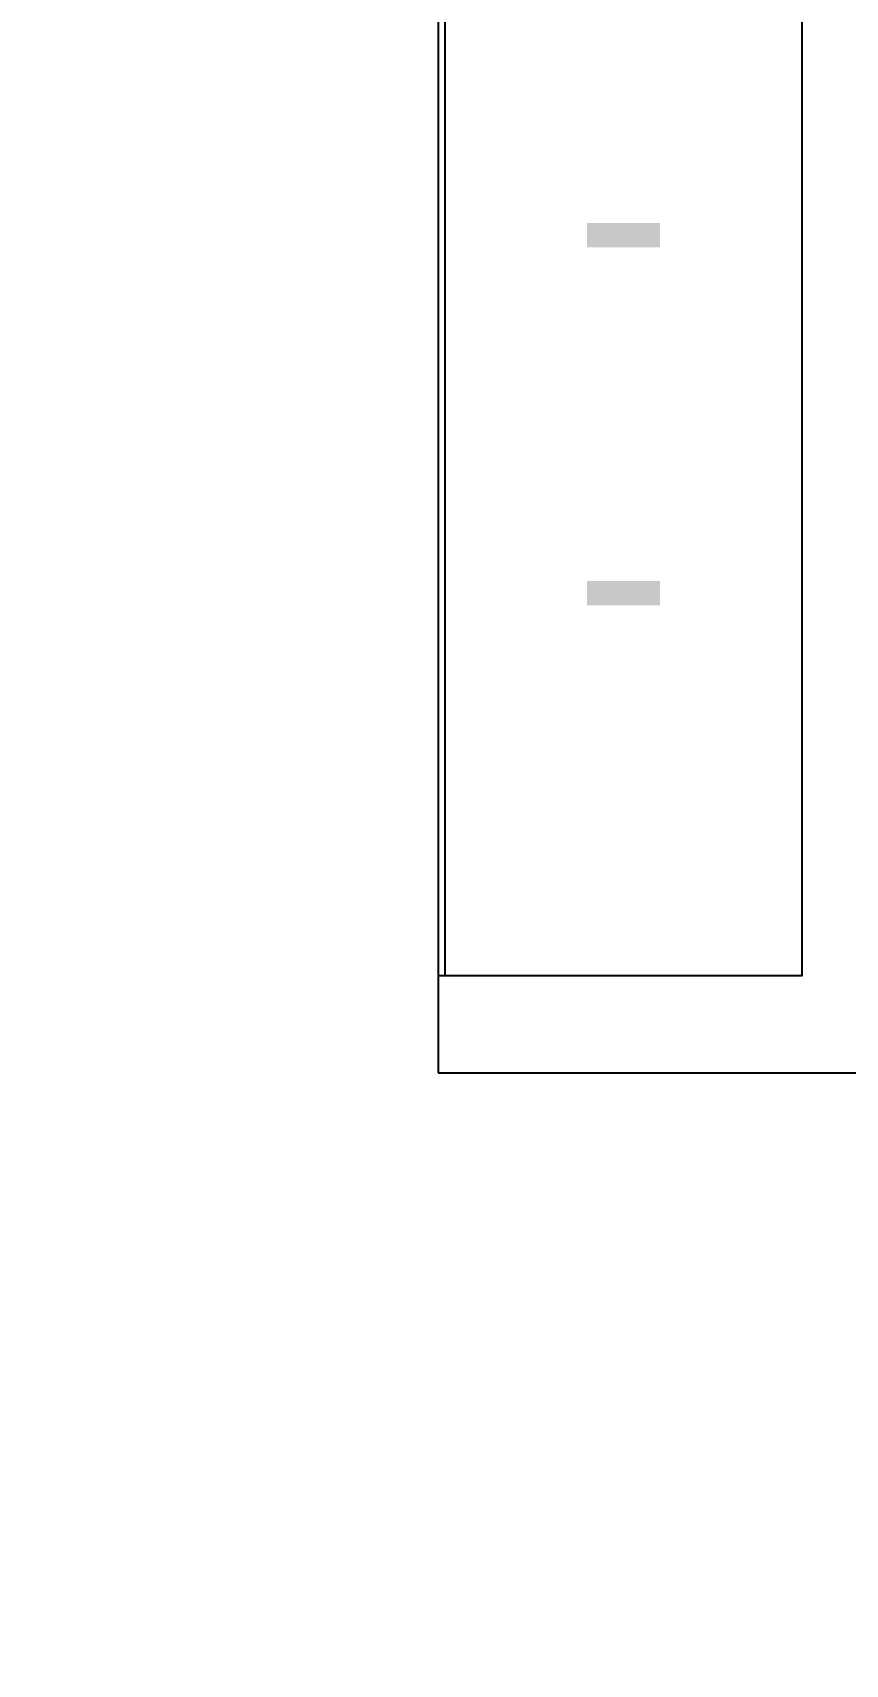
# Model space of a CAD drawing. Extents: x 15525 to 50715, y -3252 to 56414.
# Drawn here: x 29188 to 30342, y 6753 to 9069 of the extents above; entities that cross this region are included whole.
import ezdxf

# ---------------------------------------------------------------- set-up
doc = ezdxf.new("R2010")
doc.units = 0
doc.header["$MEASUREMENT"] = 0
for name, color, linetype in [('A-Wall__Brick', 7, 'CONTINUOUS'), ('RM$', 7, 'CONTINUOUS'), ('RM$TXT', 4, 'CONTINUOUS')]:
    doc.layers.add(name, color=color, linetype=linetype)
doc.styles.add('Arial', font='arial.ttf')

msp = doc.modelspace()

# ---------------------------------------------------------------- linework, layer by layer
at = {"layer": 'A-Wall__Brick'}
for p, q in [((30279.6, 11428.1), (30279.6, 7730.1)), ((30279.6, 7730.1), (29763.6, 7730.1)), ((29763.6, 7730.1), (29763.6, 7592.1)), ((29763.6, 7592.1), (30407.4, 7592.1))]:
    msp.add_line(p, q, dxfattribs=at)
at = {"layer": 'RM$', "flags": 128}
msp.add_lwpolyline([(29774.6, 26318.1), (29774.6, 19785.1), (29774.6, 13705.1), (29693.6, 13705.1), (29693.6, 13567.1), (30594.6, 13567.1), (30594.6, 11566.1), (29763.6, 11566.1), (29763.6, 7592.1), (31407.4, 7592.1), (31407.4, 7577.1), (34202.6, 7577.1), (34202.6, 11412.1), (35724.6, 11412.1), (35724.6, 6822.1), (35703.6, 6822.1), (35703.6, 6050.1), (29714.6, 6050.1), (29714.6, 5898.5), (28283.3, 5898.5), (28292.6, 44426.1)], dxfattribs=at)
at = {"layer": 'RM$'}
msp.add_lwpolyline([(29773.5, 11428.1), (30279.6, 11428.1), (30279.6, 7730.1), (29773.5, 7730.1)], close=True, dxfattribs=at)

# ---------------------------------------------------------------- texts
at = {"layer": 'RM$TXT', "char_height": 304.8, "attachment_point": 8, "style": 'Arial'}
for s, insert in [('351B^M^JSTORES^M^JLOCKERS^M^J1.87^M^J-^M^J-^M^J', (30026.6, 8155.5)), ('320A^M^JOFFICE^M^JOFF/BRKOUT^M^J4.07^M^J55-PVC (IND ENG)^M^J558-BIO INNOVATN HUB^M^J', (27422.8, 5045.9))]:
    msp.add_mtext(s, dxfattribs=dict(at, insert=insert))

doc.saveas('drawing.dxf')
